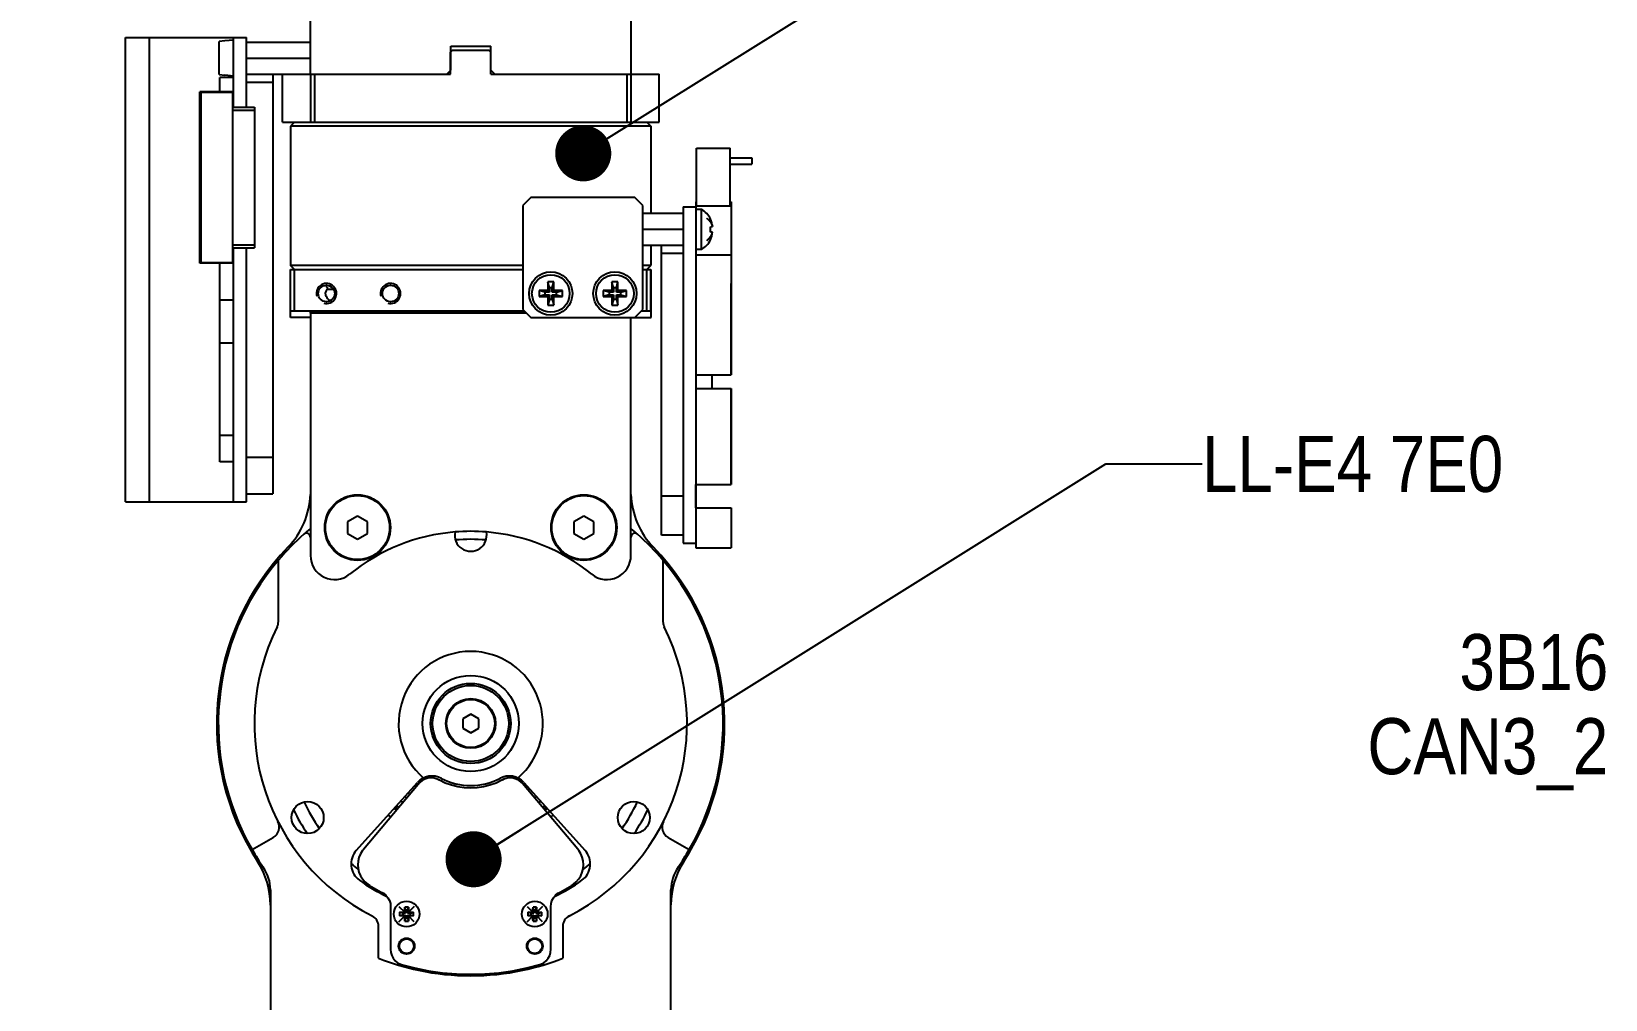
# Model space of a CAD drawing. Header units: millimetres. Extents: x 0 to 594, y 0 to 420.
# Drawn here: x 63.1 to 161.3, y 155.3 to 215.8 of the extents above; entities that cross this region are included whole.
import ezdxf

# ---------------------------------------------------------------- set-up
doc = ezdxf.new("R2010")
doc.units = ezdxf.units.MM
doc.header["$LTSCALE"] = 32.67
doc.layers.get('0').update_dxf_attribs({"linetype": 'CONTINUOUS'})
for name, color, linetype in [('AXIS', 7, 'CONTINUOUS'), ('COSMETIC', 7, 'CONTINUOUS'), ('DCURVE', 7, 'CONTINUOUS'), ('NOTE', 7, 'CONTINUOUS')]:
    doc.layers.add(name, color=color, linetype=linetype)
doc.styles.get("Standard").update_dxf_attribs({"font": 'txt', "width": 0.85})
doc.styles.add('TEXTSTYLE_2', font='txt', dxfattribs={"width": 0.85})
doc.dimstyles.get("Standard").update_dxf_attribs({"dimtxt": 3.5, "dimasz": 3.5, "dimexe": 1.5, "dimexo": 1, "dimtad": 1, "dimtxsty": 'STANDARD', "dimcen": 0.09, "dimadec": 0, "dimazin": 0, "dimtol": 1, "dimtp": 0.01, "dimtm": 0.01, "dimtfac": 1, "dimtofl": 0, "dimtmove": 0, "dimatfit": 3, "dimfxl": 1, "dimtolj": 1, "dimarcsym": 0})

msp = doc.modelspace()

# ---------------------------------------------------------------- linework, layer by layer
at = {"color": 7, "linetype": 'CONTINUOUS'}
for p, q in [((80.481, 213.097), (80.481, 235.097)), ((100.481, 235.097), (100.481, 213.097)), ((68.928, 215.389), (70.428, 215.389)), ((68.928, 186.389), (68.928, 215.389)), ((70.428, 186.389), (70.428, 215.389)), ((70.429, 215.389), (76.477, 215.389)), ((75.127, 215.163), (74.777, 215.132)), ((74.777, 213.062), (74.777, 215.132)), ((75.128, 215.174), (75.127, 215.163)), ((75.678, 215.222), (75.128, 215.174)), ((75.677, 211.039), (75.677, 215.389)), ((76.477, 211.039), (76.477, 215.389)), ((76.477, 215.097), (80.477, 215.097)), ((80.477, 213.097), (80.477, 214.597)), ((89.351, 214.597), (89.226, 214.472)), ((89.226, 213.097), (89.226, 214.472)), ((89.231, 214.847), (91.731, 214.847)), ((89.231, 213.347), (89.231, 214.847)), ((89.351, 214.597), (91.601, 214.597)), ((91.726, 214.472), (91.601, 214.597)), ((91.726, 213.097), (91.726, 214.472)), ((91.731, 213.347), (91.731, 214.847)), ((76.477, 214.097), (80.477, 214.097)), ((88.981, 213.097), (89.231, 213.347)), ((91.731, 213.347), (91.981, 213.097)), ((91.731, 213.097), (91.731, 213.347)), ((74.777, 213.062), (75.127, 213.031)), ((75.679, 212.889), (74.829, 212.889)), ((74.829, 211.989), (74.829, 212.889)), ((75.127, 213.031), (75.128, 213.02)), ((75.678, 212.972), (75.128, 213.02)), ((76.477, 213.097), (80.476, 213.097)), ((76.477, 212.597), (78.127, 212.597)), ((78.127, 212.597), (78.127, 189.181)), ((78.128, 213.097), (78.128, 212.597)), ((78.729, 210.097), (78.729, 213.097)), ((80.476, 213.097), (80.476, 210.097)), ((80.481, 213.097), (89.226, 213.097)), ((80.726, 213.097), (80.726, 210.097)), ((91.726, 213.097), (102.229, 213.097)), ((100.226, 213.097), (100.226, 210.097)), ((100.476, 213.097), (100.476, 210.097)), ((102.229, 210.097), (102.229, 213.097)), ((75.677, 211.989), (73.577, 211.989)), ((73.577, 201.289), (73.577, 211.989)), ((75.627, 211.939), (73.627, 211.939)), ((73.627, 211.939), (73.627, 201.339)), ((75.627, 201.339), (75.627, 211.939)), ((75.627, 211.039), (76.977, 211.039)), ((75.627, 210.839), (76.977, 210.839)), ((76.977, 211.039), (76.977, 202.239)), ((78.729, 210.097), (100.476, 210.097)), ((79.479, 210.097), (79.229, 209.847)), ((101.729, 209.847), (79.229, 209.847)), ((79.229, 209.847), (79.229, 201.147)), ((100.478, 210.097), (102.229, 210.097)), ((101.479, 210.097), (101.729, 209.847)), ((101.729, 209.847), (101.729, 204.397)), ((104.577, 208.466), (106.677, 208.466)), ((104.577, 204.866), (104.577, 208.466)), ((106.677, 204.866), (106.677, 208.466)), ((106.677, 207.866), (108.027, 207.866)), ((106.677, 207.466), (108.027, 207.466)), ((108.027, 207.866), (108.027, 207.466)), ((94.227, 205.397), (93.727, 204.897)), ((100.727, 205.397), (94.227, 205.397)), ((101.227, 204.897), (100.727, 205.397)), ((93.727, 204.897), (93.727, 198.397)), ((101.227, 198.397), (101.227, 204.897)), ((103.727, 204.397), (101.227, 204.397)), ((103.727, 204.816), (104.527, 204.816)), ((103.727, 204.816), (103.727, 183.816)), ((104.527, 204.866), (106.727, 204.866)), ((104.527, 204.866), (104.527, 204.816)), ((104.527, 204.816), (104.527, 183.816)), ((104.877, 204.647), (104.527, 204.647)), ((104.53, 205.116), (104.577, 205.116)), ((104.53, 205.116), (104.53, 204.866)), ((104.877, 202.147), (104.877, 204.647)), ((106.677, 205.116), (106.73, 205.116)), ((106.727, 204.866), (106.727, 201.816)), ((106.73, 205.116), (106.73, 204.866)), ((103.727, 203.397), (101.227, 203.397)), ((105.435, 204.04), (105.443, 204.044)), ((105.435, 203.558), (105.575, 203.572)), ((75.627, 202.439), (76.977, 202.439)), ((103.727, 202.397), (101.227, 202.397)), ((101.729, 202.397), (101.729, 201.147)), ((102.377, 201.897), (102.377, 202.397)), ((105.575, 203.222), (105.435, 203.236)), ((105.443, 202.75), (105.435, 202.754)), ((75.627, 202.239), (76.977, 202.239)), ((75.677, 186.389), (75.677, 202.239)), ((76.477, 186.389), (76.477, 202.239)), ((103.727, 201.897), (102.377, 201.897)), ((102.377, 186.736), (102.377, 201.897)), ((104.877, 202.147), (104.527, 202.147)), ((104.527, 201.816), (106.727, 201.816)), ((106.727, 201.816), (106.727, 194.316)), ((75.677, 201.289), (73.577, 201.289)), ((73.627, 201.339), (75.627, 201.339)), ((74.829, 188.889), (74.829, 201.289)), ((79.227, 200.897), (93.727, 200.897)), ((79.227, 198.297), (79.227, 200.897)), ((93.727, 201.147), (79.229, 201.147)), ((79.479, 200.897), (79.229, 201.147)), ((79.477, 198.297), (79.477, 200.897)), ((101.729, 201.147), (101.227, 201.147)), ((101.227, 200.897), (101.727, 200.897)), ((101.477, 198.297), (101.477, 200.897)), ((101.479, 200.897), (101.729, 201.147)), ((101.727, 198.297), (101.727, 200.897)), ((101.731, 198.647), (101.731, 200.897)), ((81.919, 199.647), (81.502, 199.647)), ((95.295, 199.578), (94.752, 199.578)), ((95.114, 199.488), (94.752, 199.578)), ((94.752, 199.578), (94.752, 199.216)), ((95.386, 199.488), (95.114, 199.488)), ((95.114, 199.488), (95.114, 199.306)), ((95.658, 200.122), (95.295, 200.122)), ((95.386, 199.759), (95.295, 200.122)), ((95.295, 200.122), (95.295, 199.578)), ((95.386, 199.488), (95.295, 199.578)), ((95.567, 199.759), (95.386, 199.759)), ((95.386, 199.759), (95.386, 199.488)), ((95.567, 199.759), (95.658, 200.122)), ((95.567, 199.488), (95.567, 199.759)), ((95.567, 199.488), (95.658, 199.578)), ((95.839, 199.488), (95.567, 199.488)), ((95.658, 199.578), (95.658, 200.122)), ((96.202, 199.578), (95.658, 199.578)), ((95.839, 199.488), (96.202, 199.578)), ((95.839, 199.306), (95.839, 199.488)), ((96.202, 199.216), (96.202, 199.578)), ((99.295, 199.578), (98.752, 199.578)), ((99.114, 199.488), (98.752, 199.578)), ((98.752, 199.578), (98.752, 199.216)), ((99.386, 199.488), (99.114, 199.488)), ((99.114, 199.488), (99.114, 199.306)), ((99.658, 200.122), (99.295, 200.122)), ((99.386, 199.759), (99.295, 200.122)), ((99.295, 200.122), (99.295, 199.578)), ((99.386, 199.488), (99.295, 199.578)), ((99.567, 199.759), (99.386, 199.759)), ((99.386, 199.759), (99.386, 199.488)), ((99.567, 199.759), (99.658, 200.122)), ((99.567, 199.488), (99.567, 199.759)), ((99.567, 199.488), (99.658, 199.578)), ((99.839, 199.488), (99.567, 199.488)), ((99.658, 199.578), (99.658, 200.122)), ((100.202, 199.578), (99.658, 199.578)), ((99.839, 199.488), (100.202, 199.578)), ((99.839, 199.306), (99.839, 199.488)), ((100.202, 199.216), (100.202, 199.578)), ((106.731, 194.316), (106.731, 200.016)), ((75.68, 198.989), (74.83, 198.989)), ((95.114, 199.306), (94.752, 199.216)), ((94.752, 199.216), (95.295, 199.216)), ((95.114, 199.306), (95.386, 199.306)), ((95.386, 199.306), (95.295, 199.216)), ((95.295, 199.216), (95.295, 198.672)), ((95.386, 199.034), (95.295, 198.672)), ((95.295, 198.672), (95.658, 198.672)), ((95.386, 199.306), (95.386, 199.034)), ((95.386, 199.034), (95.567, 199.034)), ((95.567, 199.306), (95.839, 199.306)), ((95.567, 199.306), (95.658, 199.216)), ((95.567, 199.034), (95.567, 199.306)), ((95.567, 199.034), (95.658, 198.672)), ((95.658, 199.216), (96.202, 199.216)), ((95.658, 198.672), (95.658, 199.216)), ((95.839, 199.306), (96.202, 199.216)), ((99.114, 199.306), (98.752, 199.216)), ((98.752, 199.216), (99.295, 199.216)), ((99.114, 199.306), (99.386, 199.306)), ((99.386, 199.306), (99.295, 199.216)), ((99.295, 199.216), (99.295, 198.672)), ((99.386, 199.034), (99.295, 198.672)), ((99.295, 198.672), (99.658, 198.672)), ((99.386, 199.306), (99.386, 199.034)), ((99.386, 199.034), (99.567, 199.034)), ((99.567, 199.306), (99.839, 199.306)), ((99.567, 199.306), (99.658, 199.216)), ((99.567, 199.034), (99.567, 199.306)), ((99.567, 199.034), (99.658, 198.672)), ((99.658, 199.216), (100.202, 199.216)), ((99.658, 198.672), (99.658, 199.216)), ((99.839, 199.306), (100.202, 199.216)), ((101.73, 197.897), (101.73, 198.647)), ((93.827, 198.297), (79.227, 198.297)), ((79.23, 197.897), (79.23, 198.297)), ((80.477, 197.897), (79.23, 197.897)), ((80.477, 198.172), (80.477, 198.297)), ((93.952, 198.172), (80.477, 198.172)), ((80.477, 198.172), (80.477, 184.174)), ((93.727, 198.397), (94.227, 197.897)), ((94.227, 197.897), (101.73, 197.897)), ((100.477, 184.174), (100.477, 197.897)), ((100.727, 197.897), (101.227, 198.397)), ((101.727, 198.297), (101.127, 198.297)), ((75.68, 196.289), (74.83, 196.289)), ((104.527, 194.316), (106.727, 194.316)), ((105.529, 194.316), (105.529, 193.466)), ((104.527, 193.466), (106.727, 193.466)), ((106.727, 193.466), (106.727, 187.466)), ((106.731, 187.466), (106.731, 193.466)), ((75.68, 190.539), (74.83, 190.539)), ((75.679, 188.889), (74.829, 188.889)), ((76.477, 189.181), (78.127, 189.181)), ((78.128, 189.181), (78.128, 186.889)), ((76.478, 186.889), (78.128, 186.889)), ((103.727, 186.736), (102.377, 186.736)), ((102.377, 184.316), (102.377, 186.736)), ((104.527, 187.466), (106.727, 187.466)), ((104.531, 186.016), (104.531, 187.466)), ((68.928, 186.389), (70.428, 186.389)), ((70.429, 186.389), (76.477, 186.389)), ((104.528, 186.016), (106.728, 186.016)), ((106.728, 186.016), (106.728, 183.516)), ((83.415, 185.501), (82.79, 185.14)), ((82.79, 185.14), (82.79, 184.419)), ((84.04, 185.14), (83.415, 185.501)), ((84.04, 184.419), (84.04, 185.14)), ((97.54, 185.501), (96.915, 185.14)), ((96.915, 185.14), (96.915, 184.419)), ((98.165, 185.14), (97.54, 185.501)), ((98.165, 184.419), (98.165, 185.14)), ((80.478, 184.174), (80.478, 183.035)), ((82.79, 184.419), (83.415, 184.058)), ((83.415, 184.058), (84.04, 184.419)), ((96.915, 184.419), (97.54, 184.058)), ((97.54, 184.058), (98.165, 184.419)), ((100.478, 183.035), (100.478, 184.174)), ((103.727, 184.316), (102.377, 184.316)), ((103.727, 183.816), (104.527, 183.816)), ((104.528, 183.816), (104.528, 183.516)), ((78.478, 178.911), (78.478, 182.748)), ((102.478, 182.748), (102.478, 178.911)), ((104.528, 183.516), (106.728, 183.516)), ((90.478, 173.124), (89.978, 172.836)), ((90.978, 172.836), (90.478, 173.124)), ((89.978, 172.836), (89.978, 172.258)), ((89.978, 172.258), (90.478, 171.97)), ((90.478, 171.97), (90.978, 172.258)), ((90.978, 172.258), (90.978, 172.836)), ((88.506, 169.016), (88.504, 169.012)), ((88.527, 168.998), (88.504, 169.012)), ((92.443, 169.007), (92.428, 168.998)), ((92.44, 169.013), (92.443, 169.007)), ((83.333, 164.612), (87.152, 168.853)), ((86.669, 168.167), (86.716, 168.167)), ((86.669, 168.112), (86.669, 168.167)), ((93.803, 168.853), (97.622, 164.612)), ((76.838, 164.672), (78.154, 165.432)), ((102.801, 165.432), (104.117, 164.672)), ((77.977, 162.152), (77.977, 153.547)), ((84.182, 162.42), (84.183, 162.422)), ((96.755, 162.427), (96.762, 162.415)), ((102.977, 153.547), (102.977, 162.152)), ((84.949, 161.991), (84.947, 161.986)), ((85.478, 161.109), (85.482, 161.109)), ((96.027, 161.997), (96.025, 162.002)), ((86.24, 160.706), (86.042, 160.756)), ((86.24, 160.588), (86.042, 160.538)), ((86.418, 160.706), (86.24, 160.706)), ((86.24, 160.706), (86.24, 160.588)), ((86.24, 160.588), (86.418, 160.588)), ((86.418, 160.706), (86.359, 160.766)), ((86.418, 160.588), (86.359, 160.528)), ((86.418, 160.884), (86.369, 161.082)), ((86.418, 160.409), (86.369, 160.212)), ((86.537, 160.884), (86.418, 160.884)), ((86.418, 160.884), (86.418, 160.706)), ((86.418, 160.588), (86.418, 160.409)), ((86.418, 160.409), (86.537, 160.409)), ((86.537, 160.884), (86.586, 161.082)), ((86.537, 160.706), (86.537, 160.884)), ((86.537, 160.706), (86.596, 160.766)), ((86.715, 160.706), (86.537, 160.706)), ((86.537, 160.588), (86.715, 160.588)), ((86.537, 160.588), (86.596, 160.528)), ((86.537, 160.409), (86.537, 160.588)), ((86.537, 160.409), (86.586, 160.212)), ((86.715, 160.706), (86.913, 160.756)), ((86.715, 160.588), (86.715, 160.706)), ((86.715, 160.588), (86.913, 160.538)), ((94.24, 160.706), (94.042, 160.756)), ((94.24, 160.588), (94.042, 160.538)), ((94.418, 160.706), (94.24, 160.706)), ((94.24, 160.706), (94.24, 160.588)), ((94.24, 160.588), (94.418, 160.588)), ((94.418, 160.706), (94.359, 160.766)), ((94.418, 160.588), (94.359, 160.528)), ((94.418, 160.884), (94.369, 161.082)), ((94.418, 160.409), (94.369, 160.212)), ((94.537, 160.884), (94.418, 160.884)), ((94.418, 160.884), (94.418, 160.706)), ((94.418, 160.588), (94.418, 160.409)), ((94.418, 160.409), (94.537, 160.409)), ((94.537, 160.884), (94.586, 161.082)), ((94.537, 160.706), (94.537, 160.884)), ((94.537, 160.706), (94.596, 160.766)), ((94.715, 160.706), (94.537, 160.706)), ((94.537, 160.588), (94.715, 160.588)), ((94.537, 160.588), (94.596, 160.528)), ((94.537, 160.409), (94.537, 160.588)), ((94.537, 160.409), (94.586, 160.212)), ((94.715, 160.706), (94.913, 160.756)), ((94.715, 160.588), (94.715, 160.706)), ((94.715, 160.588), (94.913, 160.538)), ((84.728, 157.884), (84.728, 159.866)), ((96.228, 159.866), (96.228, 157.884)), ((95.478, 158.447), (95.482, 158.447)), ((86.213, 157.479), (86.214, 157.482)), ((87.228, 157.232), (87.228, 157.136)), ((93.728, 157.136), (93.728, 157.232)), ((94.786, 157.496), (94.788, 157.491))]:
    msp.add_line(p, q, dxfattribs=at)
at = {"color": 2, "linetype": 'CONTINUOUS'}
for p, q in [((75.65, 177.828), (75.627, 177.85)), ((105.303, 167.266), (105.326, 167.244))]:
    msp.add_line(p, q, dxfattribs=at)
at = {"color": 6, "linetype": 'CONTINUOUS'}
for p, q in [((87.448, 168.985), (87.296, 168.86)), ((87.622, 169.077), (87.448, 168.985)), ((87.81, 169.135), (87.622, 169.077)), ((88.006, 169.154), (87.81, 169.135)), ((88.202, 169.135), (88.006, 169.154)), ((88.391, 169.077), (88.202, 169.135)), ((88.506, 169.016), (88.391, 169.077)), ((88.894, 168.824), (88.527, 168.998)), ((92.428, 168.998), (92.061, 168.824)), ((92.556, 169.075), (92.44, 169.013)), ((92.744, 169.133), (92.556, 169.075)), ((92.94, 169.152), (92.744, 169.133)), ((93.136, 169.133), (92.94, 169.152)), ((93.325, 169.075), (93.136, 169.133)), ((93.498, 168.982), (93.325, 169.075)), ((93.651, 168.858), (93.498, 168.982)), ((87.2, 168.742), (83.784, 164.685)), ((87.296, 168.86), (87.2, 168.742)), ((89.277, 168.688), (88.894, 168.824)), ((89.67, 168.589), (89.277, 168.688)), ((90.072, 168.529), (89.67, 168.589)), ((90.478, 168.51), (90.072, 168.529)), ((90.883, 168.529), (90.478, 168.51)), ((91.285, 168.589), (90.883, 168.529)), ((91.679, 168.688), (91.285, 168.589)), ((92.061, 168.824), (91.679, 168.688)), ((93.706, 168.79), (93.651, 168.858)), ((97.154, 164.691), (93.706, 168.79)), ((83.503, 164.186), (83.447, 163.957)), ((83.593, 164.404), (83.503, 164.186)), ((83.716, 164.606), (83.593, 164.404)), ((83.784, 164.685), (83.716, 164.606)), ((97.222, 164.611), (97.154, 164.691)), ((97.346, 164.409), (97.222, 164.611)), ((97.436, 164.191), (97.346, 164.409)), ((97.491, 163.962), (97.436, 164.191)), ((83.447, 163.957), (83.429, 163.721)), ((83.429, 163.721), (83.447, 163.486)), ((83.447, 163.486), (83.503, 163.256)), ((83.503, 163.256), (83.593, 163.038)), ((97.346, 163.043), (97.436, 163.261)), ((97.436, 163.261), (97.491, 163.491)), ((97.51, 163.726), (97.491, 163.962)), ((97.491, 163.491), (97.51, 163.726)), ((83.593, 163.038), (83.716, 162.837)), ((83.716, 162.837), (83.87, 162.657)), ((83.87, 162.657), (84.049, 162.504)), ((84.049, 162.504), (84.183, 162.422)), ((84.182, 162.42), (84.263, 162.367)), ((84.263, 162.367), (84.895, 162.011)), ((96.059, 162.013), (96.691, 162.369)), ((96.691, 162.369), (96.762, 162.415)), ((96.755, 162.427), (96.889, 162.509)), ((96.889, 162.509), (97.069, 162.662)), ((97.069, 162.662), (97.222, 162.842)), ((97.222, 162.842), (97.346, 163.043)), ((84.895, 162.011), (84.947, 161.986)), ((84.949, 161.991), (85.036, 161.945)), ((85.036, 161.945), (85.188, 161.82)), ((85.188, 161.82), (85.313, 161.668)), ((85.313, 161.668), (85.406, 161.494)), ((85.406, 161.494), (85.463, 161.306)), ((85.463, 161.306), (85.482, 161.109)), ((85.478, 161.109), (85.473, 158.447)), ((95.473, 161.109), (95.492, 161.306)), ((95.478, 158.447), (95.473, 161.109)), ((95.492, 161.306), (95.549, 161.494)), ((95.549, 161.494), (95.642, 161.668)), ((95.642, 161.668), (95.767, 161.82)), ((95.767, 161.82), (95.919, 161.945)), ((95.919, 161.945), (96.025, 162.002)), ((96.027, 161.997), (96.059, 162.013)), ((85.473, 158.447), (85.492, 158.251)), ((85.492, 158.251), (85.549, 158.062)), ((95.406, 158.062), (95.463, 158.251)), ((95.463, 158.251), (95.482, 158.447)), ((85.549, 158.062), (85.642, 157.889)), ((85.642, 157.889), (85.767, 157.736)), ((85.767, 157.736), (85.919, 157.611)), ((85.919, 157.611), (86.093, 157.519)), ((86.093, 157.519), (86.214, 157.482)), ((86.213, 157.479), (86.971, 157.283)), ((86.971, 157.283), (87.838, 157.111)), ((93.117, 157.111), (93.984, 157.283)), ((93.984, 157.283), (94.788, 157.491)), ((94.786, 157.496), (94.862, 157.519)), ((94.862, 157.519), (95.036, 157.611)), ((95.036, 157.611), (95.188, 157.736)), ((95.188, 157.736), (95.313, 157.889)), ((95.313, 157.889), (95.406, 158.062)), ((87.838, 157.111), (88.713, 156.987)), ((88.713, 156.987), (89.594, 156.913)), ((89.594, 156.913), (90.478, 156.888)), ((90.478, 156.888), (91.361, 156.913)), ((91.361, 156.913), (92.242, 156.987)), ((92.242, 156.987), (93.117, 157.111))]:
    msp.add_line(p, q, dxfattribs=at)
at = {"color": 7, "linetype": 'CONTINUOUS'}
for centre, radius in [((95.477, 199.397), 1.175), ((99.477, 199.397), 1.175), ((83.415, 184.78), 2), ((97.54, 184.78), 2), ((90.478, 172.547), 3), ((90.478, 172.547), 2.5), ((90.478, 172.547), 2.375), ((90.478, 172.547), 1.55), ((90.478, 172.547), 1.5), ((86.478, 160.647), 0.8), ((94.478, 160.647), 0.8), ((86.478, 158.647), 0.453), ((94.478, 158.647), 0.453)]:
    msp.add_circle(centre, radius, dxfattribs=at)
at = {"color": 6, "linetype": 'CONTINUOUS'}
for centre in [(86.478, 158.647), (94.478, 158.647)]:
    msp.add_circle(centre, 0.5, dxfattribs=at)
at = {"color": 7, "linetype": 'CONTINUOUS'}
for centre, radius, start, end in [((104.15, 203.397), 1.446, 26.55697, 59.81147), ((104.134, 203.397), 1.451, 6.90486, 26.29727), ((103.888, 203.397), 1.555, 354.06484, 5.93516), ((104.15, 203.397), 1.446, 300.18853, 333.44303), ((104.134, 203.397), 1.451, 333.70273, 353.09514), ((75.476, 187.029), 5, 316.00698, 357.99944), ((81.473, 186.819), 1, 177.99944, 180.4678), ((105.476, 187.029), 5, 182.00056, 223.99302), ((90.477, 172.547), 15.75, 129.47491, 131.39835), ((90.477, 172.547), 15.75, 48.60165, 50.52292), ((90.478, 172.547), 15.75, 131.39835, 139.63241), ((80.228, 184.174), 0.25, 0, 131.39835), ((90.478, 172.547), 12, 94.67325, 129.0228), ((90.478, 184.297), 1, 167.87141, 12.12859), ((90.477, 172.547), 12, 85.32786, 94.67094), ((90.477, 172.547), 11.5, 85.24885, 94.74988), ((90.478, 172.547), 12, 50.9772, 85.32675), ((100.728, 184.174), 0.25, 48.60165, 180), ((90.478, 172.547), 15.75, 40.36759, 48.60165), ((90.477, 172.547), 15.75, 139.63241, 210), ((81.978, 183.035), 1.5, 180, 309.0228), ((98.978, 183.035), 1.5, 230.9772, 360), ((90.477, 172.547), 15.75, 330, 40.36759), ((77.728, 178.911), 0.75, 333.47465, 360), ((103.228, 178.911), 0.75, 180, 206.52535), ((90.478, 172.547), 13.5, 153.47465, 242.86167), ((90.478, 172.547), 13.5, 297.13833, 26.52535), ((90.478, 172.547), 4.5, 310.82599, 229.17401), ((88.081, 168.017), 1.25, 62.11698, 138), ((90.478, 172.547), 3.875, 242.11698, 297.88302), ((92.874, 168.017), 1.25, 42, 117.88302), ((90.477, 172.547), 6.145, 228.00089, 229.3764), ((90.477, 172.547), 6.145, 310.55769, 312.00089), ((90.477, 172.547), 12.3, 206.02405, 213.9794), ((90.477, 172.547), 11.5, 205.27125, 214.72939), ((90.477, 172.547), 7.125, 228.0025, 229.45142), ((90.477, 172.547), 6.895, 228.00079, 229.43375), ((90.477, 172.547), 6.895, 310.50442, 312.00079), ((90.477, 172.547), 7.125, 310.49146, 312.0025), ((90.477, 172.547), 11.5, 325.27171, 334.72893), ((90.477, 172.547), 12.3, 326.0206, 333.98054), ((77.779, 166.081), 0.75, 300, 26.98304), ((90.477, 172.547), 7.683, 228.00073, 229.48222), ((90.477, 172.547), 7.683, 310.45941, 312.00073), ((103.176, 166.081), 0.75, 153.01696, 240), ((90.477, 172.547), 15.75, 210, 214.72276), ((84.262, 163.776), 1.25, 138, 234.67741), ((96.693, 163.776), 1.25, 305.32259, 42), ((90.477, 172.547), 15.75, 325.27724, 330), ((72.976, 161.212), 5, 0, 32.93072), ((75.477, 162.152), 2.5, 0, 34.72276), ((90.477, 172.547), 11.5, 229.51389, 232.28203), ((90.477, 172.547), 11.5, 307.58592, 310.48771), ((107.976, 161.212), 5, 147.06928, 179.84288), ((105.477, 162.152), 2.5, 145.27724, 180), ((90.478, 172.547), 12, 234.67741, 243.97105), ((90.478, 172.547), 12, 296.02934, 305.32259), ((83.978, 159.866), 0.75, 0, 62.86167), ((88.569, 160.647), 2.529, 177.5354, 180.00109), ((88.562, 160.647), 2.522, 179.99526, 182.46825), ((86.478, 158.555), 2.529, 87.53441, 92.46559), ((86.478, 162.738), 2.529, 267.5344, 272.4656), ((84.394, 160.647), 2.521, 359.99526, 2.46895), ((84.387, 160.647), 2.528, 357.5347, 0.00109), ((96.569, 160.647), 2.529, 177.5354, 180.00109), ((96.562, 160.647), 2.522, 179.99526, 182.46825), ((94.478, 158.555), 2.529, 87.53441, 92.46559), ((94.478, 162.738), 2.529, 267.5344, 272.4656), ((92.394, 160.647), 2.521, 359.99526, 2.46895), ((92.387, 160.647), 2.528, 357.5347, 0.00109), ((96.978, 159.866), 0.75, 117.13833, 180), ((90.478, 172.547), 15.75, 248.58753, 258.09151), ((90.478, 172.547), 15.75, 281.90849, 291.41247), ((90.477, 172.547), 15.75, 258.09151, 281.90849)]:
    msp.add_arc(centre, radius, start, end, dxfattribs=at)
at = {"color": 2, "linetype": 'CONTINUOUS'}
for centre in [(81.477, 199.397), (85.477, 199.397)]:
    msp.add_arc(centre, 0.625, 255, 195, dxfattribs=at)
at = {"color": 7, "linetype": 'CONTINUOUS'}
for points, knots in [([(86.042, 160.756), (86.068, 160.757), (86.173, 160.762), (86.279, 160.765), (86.359, 160.766)], [0, 0, 0, 0, 0.238688, 1, 1, 1, 1]), ([(86.359, 160.528), (86.332, 160.529), (86.226, 160.531), (86.12, 160.534), (86.042, 160.538)], [0, 0, 0, 0, 0.259375, 1, 1, 1, 1]), ([(86.359, 160.766), (86.359, 160.793), (86.361, 160.899), (86.365, 161.004), (86.369, 161.082)], [0, 0, 0, 0, 0.259377, 1, 1, 1, 1]), ([(86.369, 160.212), (86.367, 160.237), (86.363, 160.342), (86.36, 160.448), (86.359, 160.528)], [0, 0, 0, 0, 0.238686, 1, 1, 1, 1]), ([(86.586, 161.082), (86.588, 161.057), (86.593, 160.952), (86.595, 160.846), (86.596, 160.766)], [0, 0, 0, 0, 0.238686, 1, 1, 1, 1]), ([(86.596, 160.528), (86.596, 160.501), (86.594, 160.395), (86.59, 160.29), (86.586, 160.212)], [0, 0, 0, 0, 0.259377, 1, 1, 1, 1]), ([(86.596, 160.766), (86.624, 160.765), (86.729, 160.763), (86.835, 160.76), (86.913, 160.756)], [0, 0, 0, 0, 0.259379, 1, 1, 1, 1]), ([(86.913, 160.538), (86.888, 160.537), (86.782, 160.532), (86.677, 160.529), (86.596, 160.528)], [0, 0, 0, 0, 0.238684, 1, 1, 1, 1]), ([(94.042, 160.756), (94.068, 160.757), (94.173, 160.762), (94.279, 160.765), (94.359, 160.766)], [0, 0, 0, 0, 0.238688, 1, 1, 1, 1]), ([(94.359, 160.528), (94.332, 160.529), (94.226, 160.531), (94.12, 160.534), (94.042, 160.538)], [0, 0, 0, 0, 0.259375, 1, 1, 1, 1]), ([(94.359, 160.766), (94.359, 160.793), (94.361, 160.899), (94.365, 161.004), (94.369, 161.082)], [0, 0, 0, 0, 0.259377, 1, 1, 1, 1]), ([(94.369, 160.212), (94.367, 160.237), (94.363, 160.342), (94.36, 160.448), (94.359, 160.528)], [0, 0, 0, 0, 0.238686, 1, 1, 1, 1]), ([(94.586, 161.082), (94.588, 161.057), (94.593, 160.952), (94.595, 160.846), (94.596, 160.766)], [0, 0, 0, 0, 0.238686, 1, 1, 1, 1]), ([(94.596, 160.528), (94.596, 160.501), (94.594, 160.395), (94.59, 160.29), (94.586, 160.212)], [0, 0, 0, 0, 0.259377, 1, 1, 1, 1]), ([(94.596, 160.766), (94.624, 160.765), (94.729, 160.763), (94.835, 160.76), (94.913, 160.756)], [0, 0, 0, 0, 0.259379, 1, 1, 1, 1]), ([(94.913, 160.538), (94.888, 160.537), (94.782, 160.532), (94.677, 160.529), (94.596, 160.528)], [0, 0, 0, 0, 0.238684, 1, 1, 1, 1])]:
    msp.add_open_spline(points, degree=3, knots=knots, dxfattribs=at)
at = {"layer": 'AXIS', "color": 7, "linetype": 'CONTINUOUS'}
for p, q in [((79.229, 209.847), (79.229, 201.147)), ((101.729, 209.847), (101.729, 204.397)), ((101.729, 202.397), (101.729, 201.147))]:
    msp.add_line(p, q, dxfattribs=at)
for centre, radius in [((95.477, 199.397), 1.35), ((99.477, 199.397), 1.35), ((81.477, 199.397), 0.512), ((85.477, 199.397), 0.512), ((83.415, 184.78), 2.05), ((97.54, 184.78), 2.05), ((80.302, 166.672), 1), ((100.653, 166.672), 1)]:
    msp.add_circle(centre, radius, dxfattribs=at)
for centre, radius, start, end in [((83.726, 201.674), 2.92, 217.41788, 219.0187), ((90.476, 172.547), 15.85, 136.00698, 212.93072), ((90.476, 172.547), 15.85, 327.06928, 43.99302), ((90.477, 172.547), 7.05, 228.00083, 229.44463), ((90.477, 172.547), 7.025, 228.00078, 229.44321), ((90.477, 172.547), 7.025, 310.49561, 312.00078), ((90.477, 172.547), 7.05, 310.49443, 312.00083)]:
    msp.add_arc(centre, radius, start, end, dxfattribs=at)
for points, knots in [([(81.561, 199.722), (81.535, 199.694), (81.488, 199.632), (81.43, 199.53), (81.397, 199.431), (81.404, 199.347), (81.429, 199.27), (81.475, 199.183), (81.543, 199.089), (81.624, 199.006), (81.689, 198.964), (81.724, 198.948)], [0, 0, 0, 0, 0.121675, 0.245114, 0.375915, 0.444202, 0.509495, 0.633804, 0.755651, 0.877255, 1, 1, 1, 1]), ([(81.458, 199.835), (81.466, 199.826), (81.498, 199.786), (81.533, 199.748), (81.561, 199.722)], [0, 0, 0, 0, 0.244349, 1, 1, 1, 1])]:
    msp.add_open_spline(points, degree=3, knots=knots, dxfattribs=at)
at = {"layer": 'COSMETIC', "color": 7, "linetype": 'CONTINUOUS'}
for p, q in [((86.003, 161.122), (86.359, 160.766)), ((86.953, 161.122), (86.596, 160.766)), ((94.003, 161.122), (94.359, 160.766)), ((94.953, 161.122), (94.596, 160.766)), ((86.003, 160.172), (86.359, 160.528)), ((86.953, 160.172), (86.596, 160.528)), ((94.003, 160.172), (94.359, 160.528)), ((94.953, 160.172), (94.596, 160.528))]:
    msp.add_line(p, q, dxfattribs=at)
for points in [[(105.204, 204.097), (105.215, 204.088), (105.231, 204.074), (105.251, 204.058), (105.262, 204.049), (105.27, 204.042), (105.278, 204.035), (105.285, 204.03), (105.289, 204.027), (105.291, 204.025), (105.292, 204.024), (105.293, 204.023), (105.295, 204.021), (105.299, 204.017), (105.304, 204.012), (105.31, 204.006), (105.32, 203.996), (105.333, 203.983), (105.345, 203.97), (105.356, 203.96), (105.362, 203.953), (105.367, 203.948), (105.37, 203.945), (105.372, 203.943), (105.374, 203.942), (105.375, 203.94), (105.376, 203.938), (105.378, 203.936), (105.381, 203.932), (105.385, 203.927), (105.391, 203.92), (105.397, 203.912), (105.404, 203.904), (105.41, 203.896), (105.417, 203.887), (105.423, 203.879), (105.429, 203.873), (105.433, 203.867), (105.436, 203.863), (105.439, 203.86), (105.441, 203.857), (105.442, 203.856), (105.443, 203.855), (105.443, 203.854), (105.444, 203.852), (105.446, 203.85), (105.448, 203.846), (105.451, 203.842), (105.454, 203.836), (105.459, 203.829), (105.464, 203.821), (105.469, 203.812), (105.475, 203.803), (105.48, 203.795), (105.485, 203.786), (105.49, 203.779), (105.494, 203.773), (105.496, 203.77), (105.498, 203.767), (105.499, 203.765), (105.5, 203.764), (105.5, 203.762), (105.501, 203.76), (105.503, 203.756), (105.506, 203.751), (105.509, 203.743), (105.514, 203.732), (105.521, 203.718), (105.528, 203.703), (105.533, 203.692), (105.537, 203.685), (105.539, 203.679), (105.541, 203.676), (105.542, 203.673), (105.543, 203.672), (105.543, 203.67), (105.544, 203.668), (105.545, 203.665), (105.546, 203.661), (105.548, 203.655), (105.551, 203.647), (105.554, 203.638), (105.558, 203.625), (105.565, 203.603), (105.571, 203.584), (105.575, 203.572)], [(105.204, 202.697), (105.215, 202.706), (105.231, 202.72), (105.251, 202.736), (105.262, 202.745), (105.27, 202.752), (105.278, 202.759), (105.285, 202.764), (105.289, 202.767), (105.291, 202.769), (105.292, 202.77), (105.293, 202.771), (105.295, 202.773), (105.299, 202.777), (105.304, 202.782), (105.31, 202.788), (105.32, 202.798), (105.333, 202.811), (105.345, 202.824), (105.356, 202.834), (105.362, 202.841), (105.367, 202.846), (105.37, 202.849), (105.372, 202.851), (105.374, 202.852), (105.375, 202.854), (105.376, 202.855), (105.378, 202.858), (105.381, 202.862), (105.385, 202.867), (105.391, 202.874), (105.397, 202.882), (105.404, 202.89), (105.41, 202.898), (105.417, 202.906), (105.423, 202.915), (105.429, 202.921), (105.433, 202.927), (105.436, 202.931), (105.439, 202.934), (105.441, 202.937), (105.442, 202.938), (105.443, 202.939), (105.443, 202.94), (105.444, 202.942), (105.446, 202.944), (105.448, 202.948), (105.451, 202.952), (105.454, 202.958), (105.459, 202.965), (105.464, 202.973), (105.469, 202.982), (105.475, 202.991), (105.48, 202.999), (105.485, 203.008), (105.49, 203.015), (105.494, 203.021), (105.496, 203.024), (105.498, 203.027), (105.499, 203.029), (105.5, 203.03), (105.5, 203.032), (105.501, 203.034), (105.503, 203.038), (105.506, 203.043), (105.509, 203.051), (105.514, 203.062), (105.521, 203.076), (105.528, 203.091), (105.533, 203.102), (105.537, 203.109), (105.539, 203.115), (105.541, 203.118), (105.542, 203.121), (105.543, 203.122), (105.543, 203.124), (105.544, 203.126), (105.545, 203.129), (105.546, 203.133), (105.548, 203.139), (105.551, 203.147), (105.554, 203.156), (105.558, 203.169), (105.565, 203.191), (105.571, 203.21), (105.575, 203.222)]]:
    msp.add_open_spline(points, degree=3, knots=[0, 0, 0, 0, 0.0625, 0.09375, 0.109375, 0.125, 0.140625, 0.15625, 0.160156, 0.164062, 0.166016, 0.167969, 0.171875, 0.179688, 0.1875, 0.203125, 0.21875, 0.25, 0.28125, 0.296875, 0.3125, 0.320312, 0.328125, 0.332031, 0.333984, 0.335938, 0.339844, 0.34375, 0.351562, 0.359375, 0.375, 0.390625, 0.40625, 0.421875, 0.4375, 0.453125, 0.46875, 0.476562, 0.484375, 0.492188, 0.496094, 0.498047, 0.5, 0.501953, 0.503906, 0.507812, 0.515625, 0.523438, 0.53125, 0.546875, 0.5625, 0.578125, 0.59375, 0.609375, 0.625, 0.640625, 0.648438, 0.65625, 0.660156, 0.664062, 0.666016, 0.667969, 0.671875, 0.679688, 0.6875, 0.703125, 0.71875, 0.75, 0.78125, 0.796875, 0.8125, 0.820312, 0.828125, 0.832031, 0.833984, 0.835938, 0.839844, 0.84375, 0.851562, 0.859375, 0.875, 0.890625, 0.90625, 0.9375, 1, 1, 1, 1], dxfattribs=at)
at = {"layer": 'DCURVE', "color": 4, "linetype": 'CONTINUOUS'}
for start, end in [(228.00085, 229.40775), (310.52859, 312.00085)]:
    msp.add_arc((90.477, 172.547), 6.52, start, end, dxfattribs=at)

# ---------------------------------------------------------------- texts
at = {"layer": 'NOTE', "color": 2, "linetype": 'CONTINUOUS', "char_height": 3.5, "line_spacing_factor": 0.9, "style": 'TEXTSTYLE_2'}
for s, insert, width, attachment_point in [('LL-E4 7E0', (136.116, 190.506), 35.51406, 1), ('3B16\\PCAN3_2', (161.472, 178.13), 24.54375, 3)]:
    msp.add_mtext(s, dxfattribs=dict(at, insert=insert, width=width, attachment_point=attachment_point))

# ---------------------------------------------------------------- leaders
at = {"layer": 'NOTE', "color": 2, "linetype": 'CONTINUOUS'}
for points in [[(97.501, 208.146), (137.362, 233.033), (143.362, 233.033)], [(90.658, 164.069), (130.116, 188.756), (136.116, 188.756)], [(76.703, 123.808), (34.645, 157.373), (28.645, 157.373)]]:
    msp.add_leader(points, dimstyle='STANDARD', override={"dimtad": 0, "dimldrblk": 'DOT'}, dxfattribs=at)

doc.saveas('drawing.dxf')
